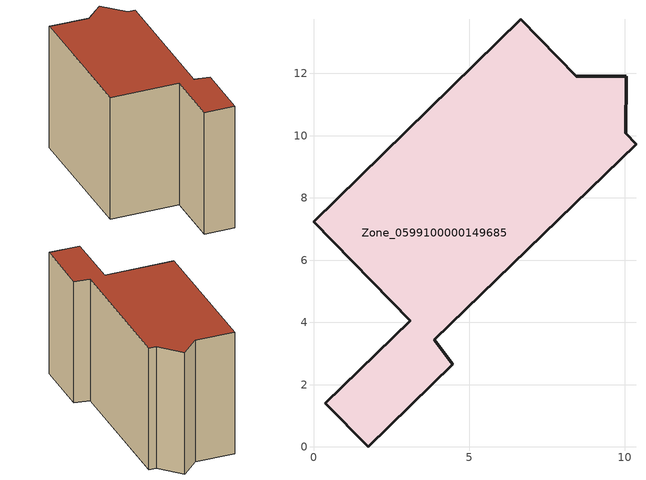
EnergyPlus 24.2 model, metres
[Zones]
Zone_0599100000149685
 floor ground (C_G): 3.88,3.44 4.48,2.65 1.76,0 0.37,1.41 3.1,4.06 0,7.24 6.66,13.74 8.44,11.91 10.04,11.9 10.03,10.07 10.36,9.73 z0
 wall outside (C_F): 4.48,2.65 3.88,3.44 10.36,9.73 10.03,10.07 10.04,11.9 8.44,11.91 6.66,13.74 0,7.24 3.1,4.06 0.37,1.41 1.76,0 4.48,2.65 z0:8.24
 roof outside (C_R): 10.04,11.9 8.44,11.91 6.66,13.74 0,7.24 3.1,4.06 0.37,1.41 1.76,0 4.48,2.65 3.88,3.44 10.36,9.73 10.03,10.07 z8.24
[BUILDING]
Pand.0599100000149685: North Axis=0; Terrain=City; Loads Convergence Tolerance Value=0.04; Temperature Convergence Tolerance Value=0.4; Solar Distribution=FullExterior; Maximum Number of Warmup Days=25; Minimum Number of Warmup Days=1
[Site:Location]
Rotterdam.The.Hague.AP_ZH_NLD Design_Conditions: Latitude=51.96; Longitude=4.45; Time Zone=1; Elevation=-4.5
[SITE:GROUNDTEMPERATURE:BUILDINGSURFACE]
18, 18, 18, 18, 18, 18, 18, 18, 18, 18, 18, 18
[MATERIAL] Thermal Absorptance=0.9; Solar Absorptance=0.7; Visible Absorptance=0.7
Name | Roughness | Thickness | Conductivity | Density | Specific Heat
G.TI.1975-1991 | MediumSmooth | 0.15 | 0.288461 | 540 | 1210
F.TI.1975-1991 | Rough | 0.3 | 0.230769 | 1920 | 840
R.TI.1975-1991 | MediumRough | 0.2 | 0.153846 | 1500 | 1000
[CONSTRUCTION]
C_G: G.TI.1975-1991
C_F: F.TI.1975-1991
C_R: R.TI.1975-1991
[ZONE]
Zone_0599100000149685: Type=1; Multiplier=1; Ceiling Height=Autocalculate; Volume=Autocalculate; Floor Area=autocalculate; Part of Total Floor Area=Yes
[ZONEINFILTRATION:DESIGNFLOWRATE]
Infil_Zone_0599100000149685: Zone or ZoneList or Space or SpaceList=Zone_0599100000149685; Schedule=AlwaysOn; Design Flow Rate Calculation Method=Flow/Area; Flow Rate per Floor Area=0.003; Constant Term Coefficient=1; Temperature Term Coefficient=0; Velocity Term Coefficient=0; Velocity Squared Term Coefficient=0
[HVACTEMPLATE:ZONE:IDEALLOADSAIRSYSTEM]
Zone_0599100000149685: Maximum Heating Supply Air Temperature=50; Minimum Cooling Supply Air Temperature=13; Maximum Heating Supply Air Humidity Ratio=0.0156; Minimum Cooling Supply Air Humidity Ratio=0.0077; Heating Limit=NoLimit; Cooling Limit=NoLimit; Dehumidification Control Type=ConstantSensibleHeatRatio; Cooling Sensible Heat Ratio=0.7; Dehumidification Setpoint=60; Humidification Control Type=None; Humidification Setpoint=30; Outdoor Air Method=None; Outdoor Air Flow Rate per Person=0.00944; Outdoor Air Flow Rate per Zone Floor Area=0; Outdoor Air Flow Rate per Zone=0; Demand Controlled Ventilation Type=None; Outdoor Air Economizer Type=NoEconomizer; Heat Recovery Type=None; Sensible Heat Recovery Effectiveness=0.7; Latent Heat Recovery Effectiveness=0.65
[ZONECONTROL:THERMOSTAT]
ThermostatControl_Zone_0599100000149685: Zone or ZoneList=Zone_0599100000149685; Control Type Schedule=DualSetpointControlType; Control 1=Thermostat_Zone_0599100000149685; Temperature Difference Between Cutout And Setpoint=0
[THERMOSTATSETPOINT:DUALSETPOINT]
Thermostat_Zone_0599100000149685: Heating Setpoint Temperature Schedule=HeatingSetpoint_Zone_0599100000149685; Cooling Setpoint Temperature Schedule=CoolingSetpoint_Zone_0599100000149685
[SCHEDULE:COMPACT]
HeatingSetpoint_Zone_0599100000149685: Through: 12/31, For: AllDays, Until: 24:00, 21
CoolingSetpoint_Zone_0599100000149685: Through: 12/31, For: AllDays, Until: 24:00, 24
DualSetpointControlType: Through: 12/31, For: AllDays, Until: 24:00, 4
AlwaysOn: Through: 12/31, For: AllDays, Until: 24:00, 1
